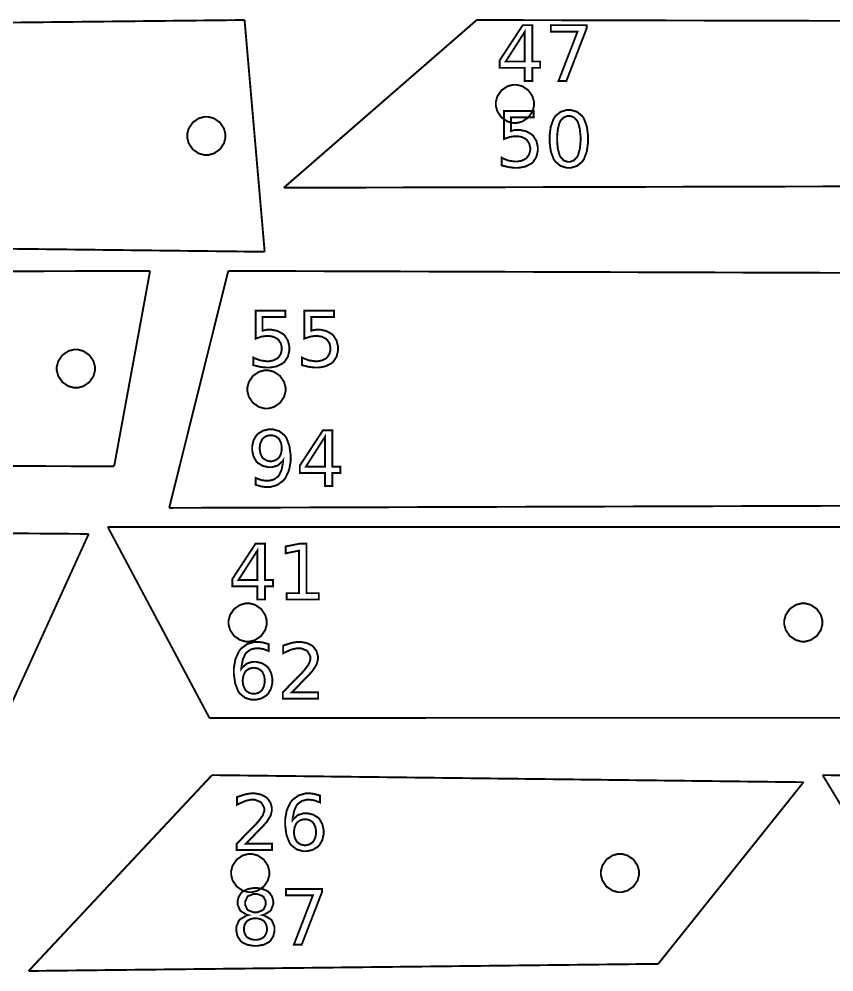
# Model space of a CAD drawing. Extents: x 0 to 51.8, y 1.6 to 26.8.
# Drawn here: x 4.33 to 8.77, y 9.15 to 14.34 of the extents above; entities that cross this region are included whole.
import ezdxf

# ---------------------------------------------------------------- set-up
doc = ezdxf.new("R2010")
doc.units = 0
doc.layers.get('0').update_dxf_attribs({"linetype": 'CONTINUOUS'})

msp = doc.modelspace()

# ---------------------------------------------------------------- linework, layer by layer
at = {"color": 0, "const_width": 0.010417}
for points in [[(0, 14.2774), (5.56201, 14.3381)], [(5.56201, 14.3381), (5.67156, 13.0751)], [(6.8271, 14.3381), (5.77572, 13.4241)], [(6.8271, 14.3381), (11.3273, 14.3276)], [(5.77572, 13.4241), (10.0963, 13.4344)], [(0.524903, 13.1357), (5.67156, 13.0751)], [(0, 12.9564), (5.04715, 12.9709)], [(5.04715, 12.9709), (4.85118, 11.9058)], [(5.4731, 12.9709), (5.15132, 11.6795)], [(5.4731, 12.9709), (10.1847, 12.9559)], [(0.710775, 11.9203), (4.85118, 11.9058)], [(5.15132, 11.6795), (9.97706, 11.6944)], [(0.10867, 11.5753), (4.71257, 11.5375)], [(4.81674, 11.5753), (9.5, 11.5747)], [(4.81674, 11.5753), (5.3705, 10.535)], [(4.71257, 11.5375), (4.23915, 10.4968)], [(5.3705, 10.535), (8.81521, 10.5356)], [(5.3846, 10.2233), (4.38519, 9.15593)], [(5.3846, 10.2233), (8.60792, 10.1846)], [(8.60792, 10.1846), (7.81608, 9.19467)], [(8.71208, 10.2233), (12.8749, 10.1762)], [(8.71208, 10.2233), (9.3411, 9.18983)], [(4.38519, 9.15593), (7.81608, 9.19467)]]:
    msp.add_lwpolyline(points, dxfattribs=at)
at = {"color": 1, "const_width": 0.010417}
for points in [[(7.07796, 14.3099), (7.12961, 14.3099), (7.12961, 14.1119), (7.17301, 14.1119), (7.17301, 14.0776), (7.12961, 14.0776), (7.12961, 14.006), (7.08882, 14.006), (7.08882, 14.0776), (6.95167, 14.0776), (6.95167, 14.1174), (7.07796, 14.3099)], [(7.08882, 14.274), (6.98508, 14.1119), (7.08882, 14.1119), (7.08882, 14.274)], [(7.23085, 14.3099), (7.42617, 14.3099), (7.42617, 14.2922), (7.31569, 14.006), (7.27294, 14.006), (7.37668, 14.2751), (7.23085, 14.2751), (7.23085, 14.3099)], [(6.97618, 13.8424), (7.13764, 13.8424), (7.13764, 13.8077), (7.01394, 13.8077), (7.01394, 13.7332), (7.0154, 13.7338), (7.03022, 13.7376), (7.03174, 13.7378), (7.03321, 13.7381), (7.04557, 13.7393), (7.04975, 13.7393), (7.06108, 13.7393), (7.09521, 13.7323), (7.12528, 13.716), (7.13026, 13.7113), (7.13519, 13.7067), (7.1525, 13.6786), (7.16, 13.6467), (7.16, 13.636), (7.16, 13.6252), (7.15235, 13.5924), (7.1345, 13.5644), (7.12939, 13.5598), (7.12429, 13.5553), (7.09267, 13.5395), (7.05572, 13.5327), (7.04346, 13.5327), (7.03369, 13.5327), (7.00765, 13.5354), (7.00439, 13.536), (7.00108, 13.5365), (6.9669, 13.5447), (6.96338, 13.5457), (6.96338, 13.587), (6.96642, 13.5853), (6.9981, 13.5729), (7.00136, 13.572), (7.00461, 13.5712), (7.0331, 13.5672), (7.04258, 13.5672), (7.0504, 13.5672), (7.074, 13.5718), (7.09472, 13.5826), (7.09814, 13.5857), (7.10157, 13.5888), (7.11356, 13.6076), (7.11876, 13.6289), (7.11876, 13.636), (7.11876, 13.6431), (7.11356, 13.6644), (7.10157, 13.6831), (7.09814, 13.6861), (7.09472, 13.6893), (7.074, 13.7001), (7.0504, 13.7048), (7.04258, 13.7048), (7.03435, 13.7048), (7.01232, 13.7018), (7.0096, 13.7011), (7.00689, 13.7005), (6.979, 13.6911), (6.97618, 13.6898), (6.97618, 13.8424)], [(7.32894, 13.8478), (7.34017, 13.8478), (7.37403, 13.8377), (7.40256, 13.8142), (7.40707, 13.8075), (7.41151, 13.8007), (7.42719, 13.7579), (7.43397, 13.707), (7.43397, 13.6901), (7.43397, 13.6732), (7.42719, 13.6225), (7.41151, 13.5798), (7.40707, 13.5731), (7.40256, 13.5663), (7.37403, 13.5428), (7.34017, 13.5327), (7.32894, 13.5327), (7.31765, 13.5327), (7.2839, 13.5428), (7.25549, 13.5663), (7.25103, 13.5731), (7.24653, 13.5798), (7.23079, 13.6225), (7.22413, 13.6732), (7.22413, 13.6901), (7.22413, 13.707), (7.23079, 13.7579), (7.24653, 13.8007), (7.25103, 13.8075), (7.25549, 13.8142), (7.2839, 13.8377), (7.31765, 13.8478), (7.32894, 13.8478)], [(7.32894, 13.8153), (7.32194, 13.8153), (7.30111, 13.8075), (7.28386, 13.7892), (7.28119, 13.784), (7.27854, 13.7788), (7.26926, 13.7449), (7.26535, 13.7038), (7.26535, 13.6901), (7.26535, 13.6764), (7.26926, 13.6355), (7.27854, 13.6017), (7.28119, 13.5965), (7.28386, 13.5913), (7.30111, 13.5731), (7.32194, 13.5653), (7.32894, 13.5653), (7.33594, 13.5653), (7.35693, 13.5731), (7.37424, 13.5913), (7.3769, 13.5965), (7.37956, 13.6017), (7.38889, 13.6355), (7.39296, 13.6764), (7.39296, 13.6901), (7.39296, 13.7038), (7.38889, 13.7449), (7.37956, 13.7788), (7.3769, 13.784), (7.37424, 13.7892), (7.35693, 13.8075), (7.33594, 13.8153), (7.32894, 13.8153)], [(5.62218, 12.754), (5.78364, 12.754), (5.78364, 12.7193), (5.65994, 12.7193), (5.65994, 12.6449), (5.6614, 12.6454), (5.67622, 12.6492), (5.67774, 12.6494), (5.67919, 12.6497), (5.69157, 12.6509), (5.69575, 12.6509), (5.70708, 12.6509), (5.74121, 12.6439), (5.77126, 12.6276), (5.77626, 12.6229), (5.78119, 12.6183), (5.7985, 12.5902), (5.80599, 12.5583), (5.80599, 12.5476), (5.80599, 12.5368), (5.79833, 12.5041), (5.78049, 12.476), (5.77539, 12.4715), (5.77029, 12.467), (5.73867, 12.4511), (5.70171, 12.4443), (5.68946, 12.4443), (5.67969, 12.4443), (5.65365, 12.4471), (5.65039, 12.4476), (5.64708, 12.4481), (5.6129, 12.4563), (5.60938, 12.4574), (5.60938, 12.4986), (5.61242, 12.497), (5.6441, 12.4845), (5.64735, 12.4836), (5.65061, 12.4829), (5.6791, 12.4788), (5.68858, 12.4788), (5.6964, 12.4788), (5.72, 12.4835), (5.74072, 12.4943), (5.74414, 12.4973), (5.74756, 12.5004), (5.75956, 12.5192), (5.76476, 12.5405), (5.76476, 12.5476), (5.76476, 12.5547), (5.75956, 12.576), (5.74756, 12.5947), (5.74414, 12.5978), (5.74072, 12.6009), (5.72, 12.6118), (5.6964, 12.6164), (5.68858, 12.6164), (5.68033, 12.6164), (5.65831, 12.6134), (5.6556, 12.6127), (5.65289, 12.6121), (5.625, 12.6028), (5.62218, 12.6015), (5.62218, 12.754)], [(5.88747, 12.754), (6.04893, 12.754), (6.04893, 12.7193), (5.92524, 12.7193), (5.92524, 12.6449), (5.92671, 12.6454), (5.94151, 12.6492), (5.94303, 12.6494), (5.9445, 12.6497), (5.95687, 12.6509), (5.96104, 12.6509), (5.97239, 12.6509), (6.00651, 12.6439), (6.03657, 12.6276), (6.04156, 12.6229), (6.0465, 12.6183), (6.06381, 12.5902), (6.07129, 12.5583), (6.07129, 12.5476), (6.07129, 12.5368), (6.06364, 12.5041), (6.04579, 12.476), (6.04069, 12.4715), (6.0356, 12.467), (6.00396, 12.4511), (5.96701, 12.4443), (5.95475, 12.4443), (5.94499, 12.4443), (5.91894, 12.4471), (5.91569, 12.4476), (5.91238, 12.4481), (5.87819, 12.4563), (5.87468, 12.4574), (5.87468, 12.4986), (5.87771, 12.497), (5.9094, 12.4845), (5.91265, 12.4836), (5.9159, 12.4829), (5.94439, 12.4788), (5.95389, 12.4788), (5.96169, 12.4788), (5.98529, 12.4835), (6.00603, 12.4943), (6.00944, 12.4973), (6.01286, 12.5004), (6.02485, 12.5192), (6.03006, 12.5405), (6.03006, 12.5476), (6.03006, 12.5547), (6.02485, 12.576), (6.01286, 12.5947), (6.00944, 12.5978), (6.00603, 12.6009), (5.98529, 12.6118), (5.96169, 12.6164), (5.95389, 12.6164), (5.94564, 12.6164), (5.92361, 12.6134), (5.9209, 12.6127), (5.91818, 12.6121), (5.89031, 12.6028), (5.88747, 12.6015), (5.88747, 12.754)], [(5.62304, 11.8048), (5.62304, 11.8424), (5.6256, 11.8412), (5.65164, 11.8318), (5.65429, 11.8311), (5.6569, 11.8305), (5.67839, 11.8272), (5.68554, 11.8272), (5.69444, 11.8272), (5.72131, 11.834), (5.74403, 11.85), (5.74761, 11.8545), (5.75119, 11.8591), (5.76443, 11.889), (5.7716, 11.9284), (5.77214, 11.9377), (5.77018, 11.9348), (5.74522, 11.9124), (5.74219, 11.9107), (5.73915, 11.9092), (5.71149, 11.9014), (5.70226, 11.9014), (5.692, 11.9014), (5.6614, 11.9083), (5.63444, 11.9244), (5.62999, 11.929), (5.62554, 11.9336), (5.61008, 11.9616), (5.60351, 11.9938), (5.60351, 12.0045), (5.60351, 12.015), (5.61035, 12.0466), (5.62646, 12.0747), (5.63108, 12.0794), (5.63569, 12.0842), (5.66336, 12.1007), (5.69444, 12.1078), (5.70486, 12.1078), (5.71647, 12.1078), (5.75131, 12.0977), (5.78071, 12.0742), (5.78538, 12.0674), (5.78999, 12.0607), (5.80615, 12.0179), (5.81315, 11.967), (5.81315, 11.95), (5.81315, 11.9339), (5.80458, 11.8856), (5.78472, 11.8426), (5.77908, 11.8354), (5.77339, 11.8283), (5.73904, 11.8034), (5.70019, 11.7927), (5.68728, 11.7927), (5.67947, 11.7927), (5.65864, 11.7953), (5.65603, 11.7957), (5.65338, 11.7963), (5.62587, 11.8039), (5.62304, 11.8048)], [(5.98926, 12.1024), (6.0409, 12.1024), (6.0409, 11.9045), (6.08431, 11.9045), (6.08431, 11.8702), (6.0409, 11.8702), (6.0409, 11.7986), (6.00011, 11.7986), (6.00011, 11.8702), (5.86296, 11.8702), (5.86296, 11.9099), (5.98926, 12.1024)], [(5.70486, 11.9337), (5.71099, 11.9337), (5.72949, 11.9385), (5.74576, 11.9495), (5.74849, 11.9526), (5.75119, 11.9558), (5.76069, 11.975), (5.76476, 11.9972), (5.76476, 12.0045), (5.76476, 12.0118), (5.76069, 12.0338), (5.75119, 12.053), (5.74849, 12.0562), (5.74576, 12.0593), (5.72949, 12.0705), (5.71099, 12.0753), (5.70486, 12.0753), (5.69862, 12.0753), (5.6799, 12.0705), (5.66351, 12.0593), (5.66081, 12.0562), (5.6581, 12.053), (5.64871, 12.0338), (5.64475, 12.0118), (5.64475, 12.0045), (5.64475, 11.9972), (5.64871, 11.975), (5.6581, 11.9558), (5.66081, 11.9526), (5.66351, 11.9495), (5.6799, 11.9385), (5.69862, 11.9337), (5.70486, 11.9337)], [(6.00011, 12.0666), (5.89638, 11.9045), (6.00011, 11.9045), (6.00011, 12.0666)], [(5.62136, 11.4839), (5.67301, 11.4839), (5.67301, 11.286), (5.71642, 11.286), (5.71642, 11.2517), (5.67301, 11.2517), (5.67301, 11.1801), (5.63222, 11.1801), (5.63222, 11.2517), (5.49507, 11.2517), (5.49507, 11.2914), (5.62136, 11.4839)], [(5.79161, 11.2146), (5.85889, 11.2146), (5.85889, 11.4464), (5.78575, 11.4319), (5.78575, 11.4692), (5.85846, 11.4839), (5.89947, 11.4839), (5.89947, 11.2146), (5.96653, 11.2146), (5.96653, 11.1801), (5.79161, 11.1801), (5.79161, 11.2146)], [(5.63222, 11.4481), (5.52849, 11.286), (5.63222, 11.286), (5.63222, 11.4481)], [(5.69385, 10.9369), (5.69385, 10.8994), (5.69125, 10.9006), (5.66499, 10.91), (5.66238, 10.9106), (5.65978, 10.9113), (5.63846, 10.9146), (5.63135, 10.9146), (5.62235, 10.9146), (5.59532, 10.9077), (5.57264, 10.8916), (5.56907, 10.887), (5.56549, 10.8824), (5.55231, 10.8526), (5.54525, 10.8134), (5.54476, 10.8041), (5.54671, 10.807), (5.57167, 10.8295), (5.57471, 10.831), (5.57775, 10.8326), (5.60542, 10.8406), (5.61464, 10.8406), (5.62483, 10.8406), (5.65554, 10.8336), (5.68246, 10.8174), (5.6869, 10.8128), (5.69135, 10.8082), (5.70692, 10.78), (5.7136, 10.7479), (5.7136, 10.7372), (5.7136, 10.7267), (5.7066, 10.695), (5.69043, 10.6669), (5.68582, 10.6622), (5.68121, 10.6575), (5.6536, 10.641), (5.62256, 10.634), (5.61225, 10.634), (5.60058, 10.634), (5.56569, 10.644), (5.53618, 10.6676), (5.53153, 10.6743), (5.52686, 10.681), (5.51064, 10.7237), (5.50375, 10.7744), (5.50375, 10.7913), (5.50375, 10.8075), (5.51221, 10.856), (5.53212, 10.899), (5.53782, 10.9061), (5.54351, 10.9133), (5.57785, 10.9383), (5.61664, 10.9491), (5.62961, 10.9491), (5.63743, 10.9491), (5.65826, 10.9466), (5.66086, 10.946), (5.66347, 10.9455), (5.69097, 10.9379), (5.69385, 10.9369)], [(5.81982, 10.6743), (5.96326, 10.6743), (5.96326, 10.6398), (5.77056, 10.6398), (5.77056, 10.6743), (5.77442, 10.6784), (5.79801, 10.7028), (5.82742, 10.7326), (5.83415, 10.7394), (5.84088, 10.7462), (5.86708, 10.7729), (5.88319, 10.79), (5.88493, 10.7919), (5.88818, 10.7956), (5.91118, 10.8269), (5.91249, 10.8295), (5.91379, 10.8321), (5.92051, 10.8528), (5.92051, 10.8597), (5.92051, 10.8695), (5.90619, 10.8967), (5.90338, 10.8991), (5.90056, 10.9018), (5.86947, 10.9146), (5.8591, 10.9146), (5.8489, 10.9146), (5.82189, 10.909), (5.81831, 10.9078), (5.81472, 10.9067), (5.77658, 10.8897), (5.77251, 10.8874), (5.77251, 10.9289), (5.77664, 10.9306), (5.81515, 10.943), (5.81874, 10.9438), (5.82232, 10.9447), (5.84939, 10.9491), (5.85846, 10.9491), (5.86897, 10.9491), (5.90072, 10.9431), (5.92888, 10.9294), (5.93354, 10.9254), (5.93821, 10.9215), (5.95464, 10.8979), (5.96175, 10.8714), (5.96175, 10.8625), (5.96175, 10.8536), (5.95578, 10.8297), (5.95458, 10.8269), (5.9534, 10.8241), (5.93224, 10.7912), (5.92919, 10.7874), (5.92833, 10.7864), (5.91846, 10.7759), (5.90121, 10.758), (5.89665, 10.7533), (5.89208, 10.7486), (5.86382, 10.7195), (5.82807, 10.6828), (5.81982, 10.6743)], [(5.61225, 10.808), (5.60601, 10.808), (5.58729, 10.8033), (5.5709, 10.7923), (5.56819, 10.7891), (5.56549, 10.786), (5.5561, 10.7667), (5.55214, 10.7446), (5.55214, 10.7372), (5.55214, 10.7299), (5.5561, 10.7079), (5.56549, 10.6886), (5.56819, 10.6854), (5.5709, 10.6822), (5.58729, 10.6712), (5.60601, 10.6665), (5.61225, 10.6665), (5.61838, 10.6665), (5.63688, 10.6712), (5.65315, 10.6822), (5.65587, 10.6854), (5.65858, 10.6886), (5.66808, 10.7079), (5.67215, 10.7299), (5.67215, 10.7372), (5.67215, 10.7446), (5.66808, 10.7667), (5.65858, 10.786), (5.65587, 10.7891), (5.65315, 10.7923), (5.63688, 10.8033), (5.61838, 10.808), (5.61225, 10.808)], [(5.56863, 9.84913), (5.71208, 9.84913), (5.71208, 9.81461), (5.51937, 9.81461), (5.51937, 9.84913), (5.52322, 9.85319), (5.54682, 9.87756), (5.57622, 9.90744), (5.58296, 9.91422), (5.58968, 9.92106), (5.61589, 9.94775), (5.632, 9.96479), (5.63374, 9.96674), (5.63699, 9.97043), (5.66, 10.0017), (5.66129, 10.0043), (5.6626, 10.0069), (5.66932, 10.0276), (5.66932, 10.0344), (5.66932, 10.0443), (5.655, 10.0715), (5.65218, 10.0739), (5.64936, 10.0766), (5.61828, 10.0894), (5.60792, 10.0894), (5.59771, 10.0894), (5.57069, 10.0838), (5.56711, 10.0826), (5.56353, 10.0815), (5.52539, 10.0645), (5.52132, 10.0622), (5.52132, 10.1037), (5.52544, 10.1054), (5.56396, 10.1178), (5.56754, 10.1187), (5.57113, 10.1195), (5.59819, 10.1239), (5.60726, 10.1239), (5.61778, 10.1239), (5.64953, 10.1179), (5.67768, 10.1042), (5.68235, 10.1002), (5.68701, 10.0963), (5.70344, 10.0727), (5.71056, 10.0462), (5.71056, 10.0373), (5.71056, 10.0284), (5.70458, 10.0045), (5.7034, 10.0017), (5.70221, 9.99892), (5.68104, 9.96599), (5.678, 9.96218), (5.67714, 9.96121), (5.66726, 9.95074), (5.65001, 9.93283), (5.64546, 9.92811), (5.6409, 9.92344), (5.61263, 9.89426), (5.57688, 9.85758), (5.56863, 9.84913)], [(5.97325, 10.1117), (5.97325, 10.0742), (5.97065, 10.0754), (5.94439, 10.0848), (5.94179, 10.0854), (5.93918, 10.0861), (5.91786, 10.0894), (5.91075, 10.0894), (5.90175, 10.0894), (5.87472, 10.0825), (5.85206, 10.0664), (5.84847, 10.0618), (5.84489, 10.0572), (5.83171, 10.0274), (5.82465, 9.98817), (5.82417, 9.97889), (5.82611, 9.98182), (5.85107, 10.0043), (5.85411, 10.0058), (5.85715, 10.0074), (5.88482, 10.0153), (5.89404, 10.0153), (5.90424, 10.0153), (5.93494, 10.0084), (5.96186, 9.99224), (5.96631, 9.98757), (5.97076, 9.98296), (5.98633, 9.95481), (5.993, 9.92275), (5.993, 9.91206), (5.993, 9.90153), (5.986, 9.86985), (5.96983, 9.84169), (5.96522, 9.83697), (5.96061, 9.83231), (5.933, 9.81581), (5.90196, 9.80875), (5.89165, 9.80875), (5.87999, 9.80875), (5.84511, 9.81885), (5.8156, 9.84239), (5.81093, 9.84913), (5.80626, 9.85585), (5.79004, 9.89854), (5.78315, 9.94922), (5.78315, 9.9661), (5.78315, 9.98232), (5.79161, 10.0308), (5.81153, 10.0738), (5.81722, 10.0809), (5.82292, 10.0881), (5.85726, 10.1131), (5.89606, 10.1239), (5.90901, 10.1239), (5.91683, 10.1239), (5.93767, 10.1214), (5.94026, 10.1208), (5.94287, 10.1203), (5.97038, 10.1127), (5.97325, 10.1117)], [(5.89165, 9.98281), (5.88542, 9.98281), (5.86669, 9.97808), (5.85032, 9.96707), (5.8476, 9.96392), (5.84489, 9.96078), (5.8355, 9.94151), (5.83154, 9.91943), (5.83154, 9.91206), (5.83154, 9.90474), (5.8355, 9.88271), (5.84489, 9.86339), (5.8476, 9.86019), (5.85032, 9.85704), (5.86669, 9.84603), (5.88542, 9.84131), (5.89165, 9.84131), (5.89779, 9.84131), (5.91629, 9.84603), (5.93257, 9.85704), (5.93528, 9.86019), (5.93799, 9.86339), (5.94749, 9.88271), (5.95156, 9.90474), (5.95156, 9.91206), (5.95156, 9.91943), (5.94749, 9.94151), (5.93799, 9.96078), (5.93528, 9.96392), (5.93257, 9.96707), (5.91629, 9.97808), (5.89779, 9.98281), (5.89165, 9.98281)], [(5.58014, 9.4605), (5.57568, 9.46158), (5.54135, 9.48204), (5.5389, 9.48503), (5.5364, 9.48807), (5.52414, 9.51899), (5.52414, 9.52929), (5.52414, 9.53749), (5.53054, 9.5619), (5.54563, 9.58333), (5.54997, 9.58681), (5.55431, 9.59039), (5.58074, 9.60275), (5.611, 9.60807), (5.62115, 9.60807), (5.63124, 9.60807), (5.66157, 9.60275), (5.68799, 9.59039), (5.69233, 9.58681), (5.69667, 9.58333), (5.71186, 9.5619), (5.71837, 9.53749), (5.71837, 9.52929), (5.71837, 9.51824), (5.70606, 9.48807), (5.70361, 9.48503), (5.70111, 9.48204), (5.66694, 9.46158), (5.6626, 9.4605), (5.66754, 9.45936), (5.70606, 9.43674), (5.70882, 9.43338), (5.71153, 9.43007), (5.72532, 9.39578), (5.72532, 9.38433), (5.72532, 9.37457), (5.71853, 9.34521), (5.70285, 9.32036), (5.6984, 9.3164), (5.6939, 9.3125), (5.66558, 9.29883), (5.63222, 9.29297), (5.62115, 9.29297), (5.61003, 9.29297), (5.57671, 9.29883), (5.54839, 9.3125), (5.54389, 9.3164), (5.53939, 9.32036), (5.52365, 9.34521), (5.51699, 9.37457), (5.51699, 9.38433), (5.51699, 9.3966), (5.53087, 9.43007), (5.53369, 9.43338), (5.53646, 9.43674), (5.57514, 9.45936), (5.58014, 9.4605)], [(5.78836, 9.60265), (5.98367, 9.60265), (5.98367, 9.58507), (5.87321, 9.29883), (5.83046, 9.29883), (5.93419, 9.56793), (5.78836, 9.56793), (5.78836, 9.60265)], [(5.56515, 9.52539), (5.56515, 9.51622), (5.57742, 9.49094), (5.57992, 9.48872), (5.58236, 9.48654), (5.61143, 9.47547), (5.62115, 9.47547), (5.63151, 9.47547), (5.6601, 9.48654), (5.6626, 9.48872), (5.6651, 9.49094), (5.67757, 9.51682), (5.67757, 9.52539), (5.67757, 9.53461), (5.6651, 9.56011), (5.6626, 9.56228), (5.6601, 9.56451), (5.63086, 9.57553), (5.62115, 9.57553), (5.61083, 9.57553), (5.58236, 9.56451), (5.57992, 9.56228), (5.57742, 9.56011), (5.56515, 9.53407), (5.56515, 9.52539)], [(5.62115, 9.44314), (5.61458, 9.44314), (5.59494, 9.43918), (5.5779, 9.42996), (5.57514, 9.42731), (5.57232, 9.42469), (5.56256, 9.40875), (5.55843, 9.39046), (5.55843, 9.38433), (5.55843, 9.37819), (5.56256, 9.35975), (5.57232, 9.34375), (5.57514, 9.34115), (5.5779, 9.33854), (5.59494, 9.32943), (5.61458, 9.32553), (5.62115, 9.32553), (5.62765, 9.32553), (5.64735, 9.32943), (5.66456, 9.33854), (5.66737, 9.34115), (5.67019, 9.34381), (5.68007, 9.35986), (5.68431, 9.37825), (5.68431, 9.38433), (5.68431, 9.39046), (5.68007, 9.40875), (5.67019, 9.42469), (5.66737, 9.42731), (5.66456, 9.42996), (5.6474, 9.43918), (5.62771, 9.44314), (5.62115, 9.44314)]]:
    msp.add_lwpolyline(points, close=True, dxfattribs=at)
at = {"color": 0, "const_width": 0.010417}
for points in [[(7.1396, 13.881), (7.1396, 13.8709), (7.1314, 13.8405), (7.10906, 13.8074), (7.07596, 13.785), (7.04551, 13.7769), (7.03543, 13.7769), (7.02528, 13.7769), (6.99485, 13.785), (6.96175, 13.8074), (6.9394, 13.8405), (6.93126, 13.8709), (6.93126, 13.881), (6.93126, 13.8911), (6.9394, 13.9217), (6.96175, 13.9547), (6.99485, 13.9771), (7.02528, 13.9851), (7.03543, 13.9851), (7.04551, 13.9851), (7.07596, 13.9771), (7.10906, 13.9547), (7.1314, 13.9217), (7.1396, 13.8911), (7.1396, 13.881)], [(5.45785, 13.7065), (5.45785, 13.6965), (5.44965, 13.666), (5.42731, 13.6329), (5.39421, 13.6106), (5.36376, 13.6024), (5.35368, 13.6024), (5.34353, 13.6024), (5.3131, 13.6106), (5.28, 13.6329), (5.25765, 13.666), (5.24951, 13.6965), (5.24951, 13.7065), (5.24951, 13.7167), (5.25765, 13.7471), (5.28, 13.7802), (5.3131, 13.8026), (5.34353, 13.8107), (5.35368, 13.8107), (5.36376, 13.8107), (5.39421, 13.8026), (5.42731, 13.7802), (5.44965, 13.7471), (5.45785, 13.7167), (5.45785, 13.7065)], [(4.74701, 12.4384), (4.74701, 12.4283), (4.73882, 12.3978), (4.71647, 12.3648), (4.68338, 12.3424), (4.65294, 12.3342), (4.64285, 12.3342), (4.63271, 12.3342), (4.60226, 12.3424), (4.56917, 12.3648), (4.54682, 12.3978), (4.53868, 12.4283), (4.53868, 12.4384), (4.53868, 12.4485), (4.54682, 12.4789), (4.56917, 12.512), (4.60226, 12.5344), (4.63271, 12.5425), (4.64285, 12.5425), (4.65294, 12.5425), (4.68338, 12.5344), (4.71647, 12.512), (4.73882, 12.4789), (4.74701, 12.4485), (4.74701, 12.4384)], [(5.7856, 12.3252), (5.7856, 12.3151), (5.7774, 12.2847), (5.75504, 12.2516), (5.72194, 12.2292), (5.69151, 12.221), (5.68143, 12.221), (5.67128, 12.221), (5.64085, 12.2292), (5.60775, 12.2516), (5.58539, 12.2847), (5.57726, 12.3151), (5.57726, 12.3252), (5.57726, 12.3353), (5.58539, 12.3658), (5.60775, 12.3989), (5.64085, 12.4212), (5.67128, 12.4294), (5.68143, 12.4294), (5.69151, 12.4294), (5.72194, 12.4212), (5.75504, 12.3989), (5.7774, 12.3658), (5.7856, 12.3353), (5.7856, 12.3252)], [(5.683, 11.0551), (5.683, 11.045), (5.67481, 11.0146), (5.65246, 10.9815), (5.61936, 10.9592), (5.58892, 10.951), (5.57883, 10.951), (5.56868, 10.951), (5.53825, 10.9592), (5.50515, 10.9815), (5.48281, 11.0146), (5.47467, 11.045), (5.47467, 11.0551), (5.47467, 11.0653), (5.48281, 11.0957), (5.50515, 11.1288), (5.53825, 11.1512), (5.56868, 11.1593), (5.57883, 11.1593), (5.58892, 11.1593), (5.61936, 11.1512), (5.65246, 11.1288), (5.67481, 11.0957), (5.683, 11.0653), (5.683, 11.0551)], [(8.71104, 11.0551), (8.71104, 11.045), (8.70285, 11.0146), (8.6805, 10.9815), (8.6474, 10.9592), (8.61697, 10.951), (8.60688, 10.951), (8.59674, 10.951), (8.56629, 10.9592), (8.53321, 10.9815), (8.51085, 11.0146), (8.50271, 11.045), (8.50271, 11.0551), (8.50271, 11.0653), (8.51085, 11.0957), (8.53321, 11.1288), (8.56629, 11.1512), (8.59674, 11.1593), (8.60688, 11.1593), (8.61697, 11.1593), (8.6474, 11.1512), (8.6805, 11.1288), (8.70285, 11.0957), (8.71104, 11.0653), (8.71104, 11.0551)], [(5.6971, 9.68961), (5.6971, 9.67953), (5.68892, 9.64908), (5.66656, 9.616), (5.63346, 9.59364), (5.60303, 9.58544), (5.59293, 9.58544), (5.58279, 9.58544), (5.55236, 9.59364), (5.51926, 9.616), (5.4969, 9.64908), (5.48876, 9.67953), (5.48876, 9.68961), (5.48876, 9.69976), (5.4969, 9.73019), (5.51926, 9.76329), (5.55236, 9.78564), (5.58279, 9.79378), (5.59293, 9.79378), (5.60303, 9.79378), (5.63346, 9.78564), (5.66656, 9.76329), (5.68892, 9.73019), (5.6971, 9.69976), (5.6971, 9.68961)], [(7.71192, 9.68961), (7.71192, 9.67953), (7.70372, 9.64908), (7.68138, 9.616), (7.64828, 9.59364), (7.61783, 9.58544), (7.60775, 9.58544), (7.5976, 9.58544), (7.56717, 9.59364), (7.53407, 9.616), (7.51172, 9.64908), (7.50358, 9.67953), (7.50358, 9.68961), (7.50358, 9.69976), (7.51172, 9.73019), (7.53407, 9.76329), (7.56717, 9.78564), (7.5976, 9.79378), (7.60775, 9.79378), (7.61783, 9.79378), (7.64828, 9.78564), (7.68138, 9.76329), (7.70372, 9.73019), (7.71192, 9.69976), (7.71192, 9.68961)]]:
    msp.add_lwpolyline(points, close=True, dxfattribs=at)

doc.saveas('drawing.dxf')
